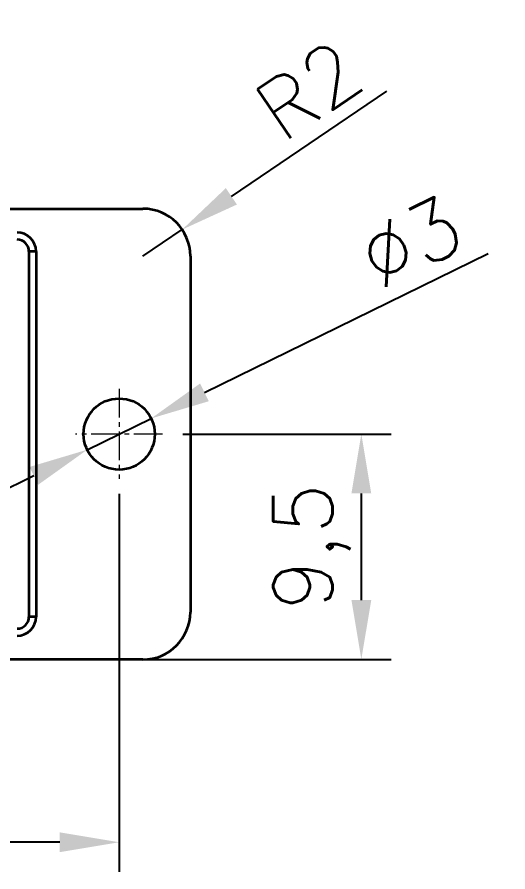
# Model space of a CAD drawing. Header units: millimetres. Extents: x -148 to 148, y -105 to 105.
# Drawn here: x -76.86 to -56.18, y 1.88 to 37.91 of the extents above; entities that cross this region are included whole.
import ezdxf

# ---------------------------------------------------------------- set-up
doc = ezdxf.new("R2010")
doc.units = ezdxf.units.MM
doc.header["$PDSIZE"] = -5
doc.linetypes.add('点画线', pattern=[18, 12, -2, 2, -2])
doc.layers.get('0').update_dxf_attribs({"lineweight": 18})
doc.layers.add('尺寸线层', color=3, linetype='Continuous', lineweight=18)
doc.layers.add('粗实线层', color=7, linetype='Continuous', lineweight=35)
doc.styles.get("Standard").update_dxf_attribs({"font": 'txt.shx'})
doc.dimstyles.get("Standard").update_dxf_attribs({"dimtxt": 0.18, "dimasz": 0.18, "dimexe": 0.18, "dimexo": 0.0625, "dimgap": 0.09, "dimtad": 0, "dimtih": 1, "dimtoh": 1, "dimdec": 4, "dimzin": 0, "dimdsep": 46, "dimtxsty": 'Standard', "dimcen": 0.09, "dimdle": 0.36, "dimadec": 0, "dimazin": 0, "dimtfac": 1, "dimtdec": 4, "dimtofl": 0, "dimtmove": 0, "dimatfit": 3, "dimfxl": 1, "dimtolj": 1, "dimarcsym": 0})

# ---------------------------------------------------------------- blocks, each defined once
blk = doc.blocks.new('*X7')
at = {"layer": 'Defpoints', "color": 0, "transparency": 16777216}
for p in [(-69.902, 28.955), (-71.559, 27.834)]:
    blk.add_point(p, dxfattribs=at)
at = {"layer": '尺寸线层', "color": 0, "linetype": 'Continuous', "lineweight": -2, "transparency": 16777216}
for p, q in [((-67.832, 30.356), (-61.275, 34.793)), ((-71.559, 27.834), (-69.902, 28.955))]:
    blk.add_line(p, q, dxfattribs=at)
at = {"layer": '尺寸线层', "color": 0, "transparency": 16777216}
blk.add_solid([(-68.065, 30.701), (-67.598, 30.011), (-69.902, 28.955)], dxfattribs=at)
at = {"layer": '尺寸线层', "color": 0, "transparency": 16777216, "insert": (-64.569, 34.828), "char_height": 2.5, "width": 6.07143, "attachment_point": 5, "rotation": 34.0828, "bg_fill": 3, "box_fill_scale": 1.1, "bg_fill_color": 256, "bg_fill_true_color": 13158600, "bg_fill_transparency": 0}
blk.add_mtext('\\A1;R2', dxfattribs=at)
blk = doc.blocks.new('*X8')
at = {"layer": 'Defpoints', "color": 0, "transparency": 16777216}
for p in [(-71.212, 20.994), (-73.906, 19.675)]:
    blk.add_point(p, dxfattribs=at)
at = {"layer": '尺寸线层', "color": 0, "linetype": 'Continuous', "lineweight": -2, "transparency": 16777216}
for p, q in [((-68.966, 22.093), (-57.016, 27.945)), ((-73.906, 19.675), (-71.212, 20.994)), ((-76.151, 18.575), (-78.396, 17.476))]:
    blk.add_line(p, q, dxfattribs=at)
at = {"layer": '尺寸线层', "color": 0, "transparency": 16777216}
for points in [[(-69.149, 22.468), (-68.783, 21.719), (-71.212, 20.994)], [(-76.334, 18.95), (-75.968, 18.201), (-73.906, 19.675)]]:
    blk.add_solid(points, dxfattribs=at)
at = {"layer": '尺寸线层', "color": 0, "transparency": 16777216, "insert": (-60.273, 28.438), "char_height": 2.5, "width": 7.14286, "attachment_point": 5, "rotation": 26.0891, "bg_fill": 3, "box_fill_scale": 1.1, "bg_fill_color": 256, "bg_fill_true_color": 13158600, "bg_fill_transparency": 0}
blk.add_mtext('\\A1;%%C3', dxfattribs=at)
blk = doc.blocks.new('*X9')
at = {"layer": 'Defpoints', "color": 0, "transparency": 16777216}
for p in [(-70.496, 20.334), (-72.559, 10.834), (-62.356, 10.834)]:
    blk.add_point(p, dxfattribs=at)
at = {"layer": '尺寸线层', "color": 0, "linetype": 'Continuous', "lineweight": -2, "transparency": 16777216}
for p, q in [((-69.871, 20.334), (-61.106, 20.334)), ((-62.356, 17.834), (-62.356, 13.334)), ((-71.934, 10.834), (-61.106, 10.834))]:
    blk.add_line(p, q, dxfattribs=at)
at = {"layer": '尺寸线层', "color": 0, "transparency": 16777216}
for points in [[(-62.772, 17.834), (-61.939, 17.834), (-62.356, 20.334)], [(-62.772, 13.334), (-61.939, 13.334), (-62.356, 10.834)]]:
    blk.add_solid(points, dxfattribs=at)
at = {"layer": '尺寸线层', "color": 0, "transparency": 16777216, "insert": (-64.439, 15.584), "char_height": 2.5, "width": 7.14286, "attachment_point": 5, "rotation": 90, "bg_fill": 3, "box_fill_scale": 1.1, "bg_fill_color": 256, "bg_fill_true_color": 13158600, "bg_fill_transparency": 0}
blk.add_mtext('\\A1;9,5', dxfattribs=at)
blk = doc.blocks.new('*X10')
at = {"layer": 'Defpoints', "color": 0, "transparency": 16777216}
for p in [(-101.559, 18.389), (-72.559, 18.442), (-101.559, 3.13)]:
    blk.add_point(p, dxfattribs=at)
at = {"layer": '尺寸线层', "color": 0, "linetype": 'Continuous', "lineweight": -2, "transparency": 16777216}
for p, q in [((-101.559, 17.764), (-101.559, 1.88)), ((-72.559, 17.817), (-72.559, 1.88)), ((-75.059, 3.13), (-99.059, 3.13))]:
    blk.add_line(p, q, dxfattribs=at)
at = {"layer": '尺寸线层', "color": 0, "transparency": 16777216}
for points in [[(-99.059, 3.546), (-99.059, 2.713), (-101.559, 3.13)], [(-75.059, 3.546), (-75.059, 2.713), (-72.559, 3.13)]]:
    blk.add_solid(points, dxfattribs=at)
at = {"layer": '尺寸线层', "color": 0, "transparency": 16777216, "insert": (-87.059, 5.942), "char_height": 2.5, "width": 6.07143, "attachment_point": 5, "bg_fill": 3, "box_fill_scale": 1.1, "bg_fill_color": 256, "bg_fill_true_color": 13158600, "bg_fill_transparency": 0}
blk.add_mtext('\\A1;29', dxfattribs=at)

msp = doc.modelspace()

# ---------------------------------------------------------------- linework, layer by layer
at = {"layer": '粗实线层', "color": 7, "lineweight": 35}
for p, q in [((-102.559, 29.834), (-71.559, 29.834)), ((-71.559, 10.834), (-102.559, 10.834))]:
    msp.add_line(p, q, dxfattribs=at)
at = {"layer": '粗实线层', "color": 7, "lineweight": 35, "ltscale": 0.0075}
for p, q in [((-76.059, 28.034), (-76.359, 28.034)), ((-76.059, 12.634), (-76.359, 12.634))]:
    msp.add_line(p, q, dxfattribs=at)
at = {"layer": '粗实线层', "color": 7, "lineweight": 35, "ltscale": 0.385}
for p, q in [((-76.359, 28.034), (-76.359, 12.634)), ((-76.059, 28.034), (-76.059, 12.634))]:
    msp.add_line(p, q, dxfattribs=at)
at = {"layer": '粗实线层', "color": 7, "lineweight": 35, "ltscale": 0.375}
msp.add_line((-69.559, 27.834), (-69.559, 12.834), dxfattribs=at)
at = {"layer": '粗实线层', "color": 7, "lineweight": 35}
msp.add_circle((-72.559, 20.334), 1.5, dxfattribs=at)
for centre, radius, start, end in [((-71.559, 27.834), 2, 360, 90), ((-76.859, 28.034), 0.8, 360, 90), ((-76.859, 28.034), 0.5, 360, 90), ((-76.859, 12.634), 0.5, 270, 0), ((-76.859, 12.634), 0.8, 270, 0), ((-71.559, 12.834), 2, 270, 0)]:
    msp.add_arc(centre, radius, start, end, dxfattribs=at)

# ---------------------------------------------------------------- next in the draw order: dimensions: what is measured, and where the dimension line sits
at = {"layer": '尺寸线层', "color": 7}
dim = msp.add_radius_dim(center=(-71.559, 27.834), mpoint=(-69.902, 28.955), dimstyle='Standard', override={"dimtxt": 2.5, "dimasz": 2.5, "dimexe": 1.25, "dimexo": 0.625, "dimgap": 0.625, "dimtad": 1, "dimtih": 0, "dimtoh": 0, "dimdec": 2, "dimzin": 8, "dimdsep": 44, "dimpost": 'R<>', "dimsah": 1, "dimdle": 5, "dimtdec": 2, "dimtofl": 1, "dimatfit": 0, "dimtfill": 1, "dimtzin": 8}, dxfattribs=at)
dim.commit()
dim.dimension.update_dxf_attribs({"geometry": '*X7', "text_midpoint": (-64.569, 34.828)})

# ---------------------------------------------------------------- next in the draw order: dimensions: what is measured, and where the dimension line sits
dim = msp.add_diameter_dim_2p(p1=(-73.906, 19.675), p2=(-71.212, 20.994), dimstyle='Standard', override={"dimtxt": 2.5, "dimasz": 2.5, "dimexe": 1.25, "dimexo": 0.625, "dimgap": 0.625, "dimtad": 1, "dimtih": 0, "dimtoh": 0, "dimdec": 2, "dimzin": 8, "dimdsep": 44, "dimpost": '%%C<>', "dimsah": 1, "dimdle": 5, "dimtdec": 2, "dimtofl": 1, "dimatfit": 0, "dimtfill": 1, "dimtzin": 8}, dxfattribs=at)
dim.commit()
dim.dimension.update_dxf_attribs({"geometry": '*X8', "text_midpoint": (-59.448, 26.754), "dimtype": 163})

# ---------------------------------------------------------------- next in the draw order: dimensions: what is measured, and where the dimension line sits
dim = msp.add_linear_dim(base=(-62.356, 10.834), p1=(-70.496, 20.334), p2=(-72.559, 10.834), angle=90, dimstyle='Standard', override={"dimtxt": 2.5, "dimasz": 2.5, "dimexe": 1.25, "dimexo": 0.625, "dimgap": 0.625, "dimtad": 1, "dimtih": 0, "dimtoh": 0, "dimdec": 2, "dimzin": 8, "dimdsep": 44, "dimsah": 1, "dimdle": 5, "dimtdec": 2, "dimtofl": 1, "dimatfit": 0, "dimtfill": 1, "dimtzin": 8}, dxfattribs=at)
dim.commit()
dim.dimension.update_dxf_attribs({"geometry": '*X9', "text_midpoint": (-64.439, 15.584)})

# ---------------------------------------------------------------- next in the draw order: linework, layer by layer
at = {"linetype": '点画线', "ltscale": 0.1}
msp.add_line((-70.738, 20.334), (-74.396, 20.334), dxfattribs=at)

# ---------------------------------------------------------------- next in the draw order: dimensions: what is measured, and where the dimension line sits
at = {"layer": '尺寸线层', "color": 7}
dim = msp.add_linear_dim(base=(-101.559, 3.13), p1=(-72.559, 18.442), p2=(-101.559, 18.389), dimstyle='Standard', override={"dimtxt": 2.5, "dimasz": 2.5, "dimexe": 1.25, "dimexo": 0.625, "dimgap": 0.625, "dimtad": 1, "dimtih": 0, "dimtoh": 0, "dimdec": 2, "dimzin": 8, "dimdsep": 44, "dimsah": 1, "dimdle": 5, "dimtdec": 2, "dimtofl": 1, "dimtmove": 2, "dimatfit": 0, "dimtfill": 1}, dxfattribs=at)
dim.commit()
dim.dimension.update_dxf_attribs({"geometry": '*X10', "text_midpoint": (-87.059, 5.942), "dimtype": 160})

# ---------------------------------------------------------------- next in the draw order: linework, layer by layer
at = {"linetype": '点画线', "ltscale": 0.1}
msp.add_line((-72.559, 22.237), (-72.559, 18.442), dxfattribs=at)

doc.saveas('drawing.dxf')
